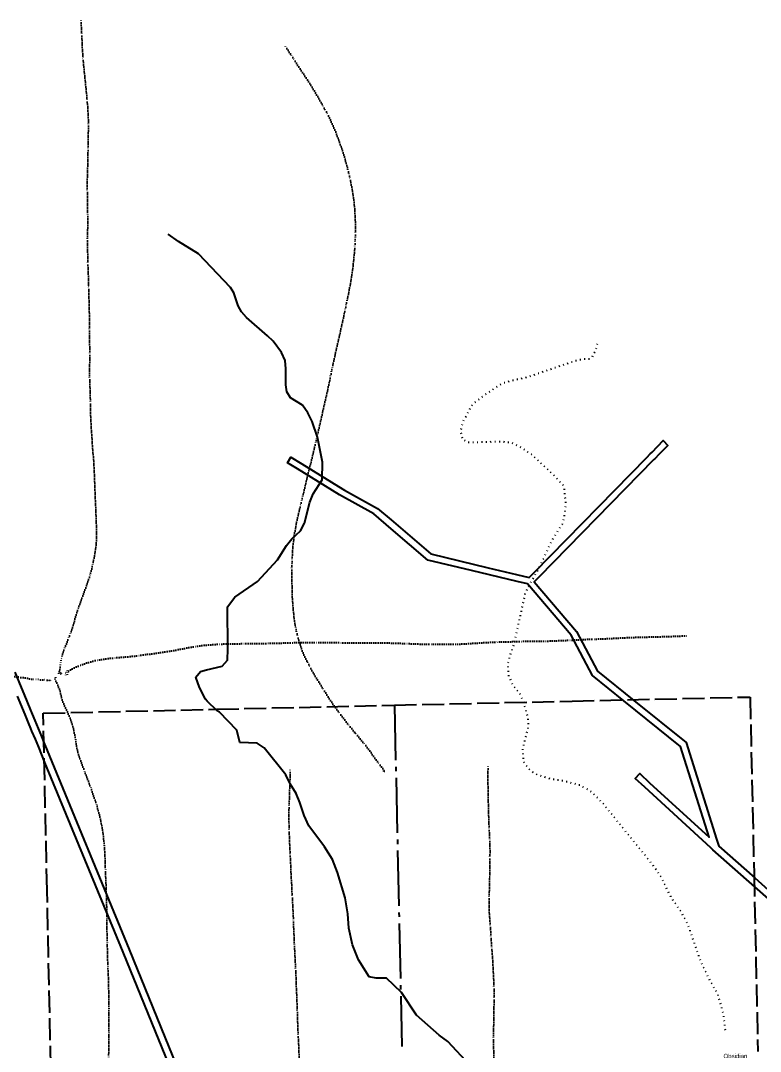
# Model space of a CAD drawing. Extents: x 600150 to 611140, y 5875920 to 5882157.
# Drawn here: x 604511 to 606189, y 5879487 to 5881825 of the extents above; entities that cross this region are included whole.
import ezdxf

# ---------------------------------------------------------------- set-up
doc = ezdxf.new("R2010")
doc.units = 0
doc.header["$LTSCALE"] = 5
doc.header["$PDSIZE"] = 0.5
for name, pattern in [('foc-DOT', [1, 0.2, -0.8]), ('foc-QUARTERLINE', [33, 25, -3, 2, -3]), ('foc-UNSURVEYED', [12.5, 10, -2.5]), ('foc-WHEELTRACKS', [2, 0.4, -1.6])]:
    doc.linetypes.add(name, pattern=pattern)
doc.layers.get('Defpoints').update_dxf_attribs({"color": 9})
for name, color, linetype in [('ABADATA-DRILL', 8, 'foc-DOT'), ('C-RW', 13, 'Continuous'), ('L-QSEC', 8, 'foc-QUARTERLINE'), ('L-USEC', 7, 'foc-UNSURVEYED'), ('T-CREEK', 160, 'Continuous'), ('T-WATER-P3', 160, 'foc-WHEELTRACKS')]:
    doc.layers.add(name, color=color, linetype=linetype)
doc.layers.add('C-RW-T', color=13, linetype='Continuous', lineweight=9)
doc.styles.add('80CG', font='ARIALN.TTF', dxfattribs={"height": 10})
doc.styles.add('foc-LtypeFont', font='ARIALN.TTF', dxfattribs={"height": 7.35})
doc.linetypes.add('foc-TOPO-flowdirection-NOLINE', pattern='A,0,[">",foc-LtypeFont,S=0.3,R=0,X=0,Y=-0.945],-20,[">",foc-LtypeFont,S=0.3,R=0,X=0,Y=-0.945],0', length=20)
doc.dimstyles.new('Compass 5 000', dxfattribs={"dimscale": 5, "dimtxt": 9, "dimasz": 2, "dimexe": 0.2, "dimexo": 0.0625, "dimgap": 0.5, "dimtad": 0, "dimtih": 1, "dimtoh": 1, "dimzin": 0, "dimdsep": 46, "dimtxsty": '80CG', "dimcen": 0.1, "dimse1": 1, "dimse2": 1, "dimclrd": 256, "dimclrt": 256, "dimaunit": 1, "dimadec": 4, "dimazin": 0, "dimtfac": 0.06, "dimtofl": 0, "dimtmove": 0, "dimatfit": 1, "dimfxl": 0.2, "dimtolj": 1, "dimtzin": 0, "dimlwd": -1, "dimarcsym": 0})

# ---------------------------------------------------------------- blocks, each defined once
blk = doc.blocks.new('*D380')
at = {"layer": 'C-RW-T', "transparency": 16777216}
for p, q in [((606181.1, 5879451.2), (606171.1, 5879451.2)), ((606188.7, 5879444.6), (606181.1, 5879451.2)), ((606215.2, 5879421.7), (606222.7, 5879415.2))]:
    blk.add_line(p, q, dxfattribs=at)
for points in [[(606189.8, 5879445.9), (606187.6, 5879443.4), (606196.3, 5879438.1)], [(606216.2, 5879423), (606214.1, 5879420.4), (606207.6, 5879428.3)]]:
    blk.add_solid(points, dxfattribs=at)
at = {"layer": 'Defpoints', "color": 0, "transparency": 16777216}
for p in [(606196.3, 5879438.1), (606136.4, 5879369), (606147.7, 5879359.2)]:
    blk.add_point(p, dxfattribs=at)
at = {"layer": 'C-RW-T', "transparency": 16777216, "insert": (606132.1, 5879451.2), "char_height": 10, "attachment_point": 5, "style": '80CG'}
blk.add_mtext('\\A1;Obsidian\\P15.00 P/L R/W\\PPlan 912 0075\\PPLA 900078', dxfattribs=at)

msp = doc.modelspace()

# ---------------------------------------------------------------- linework, layer by layer
at = {"layer": 'ABADATA-DRILL', "flags": 128}
for points in [[(604603.367, 5880343.419), (604603.367, 5880343.419), (604603.274, 5880343.567), (604603.212, 5880343.655), (604603.21, 5880343.745), (604603.227, 5880343.866), (604603.145, 5880343.974), (604603.063, 5880344.032), (604603.062, 5880344.082), (604603.01, 5880344.181), (604602.908, 5880344.279), (604602.755, 5880344.406), (604602.643, 5880344.523), (604602.521, 5880344.621), (604602.327, 5880344.756), (604602.144, 5880344.912), (604601.961, 5880345.058), (604601.747, 5880345.234), (604601.583, 5880345.39), (604601.36, 5880345.525), (604601.138, 5880345.651), (604600.935, 5880345.756), (604600.855, 5880345.785), (604600.734, 5880345.832), (604600.723, 5880345.842), (604600.512, 5880345.887), (604600.382, 5880345.884), (604600.19, 5880346), (604600.198, 5880346.07), (604600.199, 5880346.06), (604600.071, 5880345.957), (604599.982, 5880345.896), (604600.154, 5880345.799), (604600.544, 5880345.828), (604600.994, 5880345.828), (604601.357, 5880345.665), (604601.705, 5880345.343), (604601.93, 5880345.088), (604601.915, 5880344.877), (604601.815, 5880344.845), (604601.928, 5880344.708), (604601.982, 5880344.529), (604601.943, 5880344.038), (604601.719, 5880343.313), (604601.68, 5880343.252), (604601.237, 5880342.482), (604600.643, 5880341.719), (604599.939, 5880341.463), (604599.304, 5880341.68), (604599, 5880341.843), (604598.899, 5880341.891), (604598.78, 5880341.828), (604598.608, 5880341.955), (604598.391, 5880342.24), (604598.095, 5880342.514), (604597.811, 5880342.717), (604597.616, 5880342.913), (604597.472, 5880343.14), (604597.201, 5880344.065), (604597.169, 5880345.534), (604597.528, 5880347.432), (604598.258, 5880349.759), (604599.105, 5880352.618), (604599.766, 5880355.343), (604599.902, 5880356.006), (604600.581, 5880359.732), (604601.202, 5880363.806), (604601.886, 5880368.222), (604602.663, 5880372.97), (604603.632, 5880378.073), (604604.842, 5880383.61), (604606.393, 5880389.555), (604608.496, 5880395.873), (604611.061, 5880402.54), (604613.954, 5880409.805), (604615.983, 5880414.91), (604617.016, 5880417.543), (604620.267, 5880425.776), (604623.762, 5880434.784), (604627.304, 5880444.844), (604630.635, 5880455.839), (604633.9, 5880467.593), (604637.526, 5880479.745), (604641.59, 5880492.006), (604644.648, 5880500.885), (604645.806, 5880504.191), (604650.056, 5880516.186), (604654.456, 5880528.165), (604658.926, 5880540.145), (604663.322, 5880552.314), (604667.37, 5880564.875), (604667.993, 5880566.999), (604671.077, 5880578.369), (604674.242, 5880591.451), (604677.095, 5880604.686), (604679.585, 5880618.034), (604681.441, 5880631.557), (604682.482, 5880645.283), (604682.783, 5880659.043), (604682.633, 5880672.793), (604682.294, 5880686.509), (604681.825, 5880700.242), (604681.264, 5880714.053), (604680.666, 5880727.753), (604679.986, 5880741.511), (604679.376, 5880755.301), (604678.917, 5880769.015), (604678.458, 5880782.718), (604677.898, 5880796.519), (604677.247, 5880810.308), (604676.439, 5880824.004), (604675.4, 5880837.724), (604674.242, 5880851.373), (604673.252, 5880865.154), (604672.423, 5880878.859), (604671.496, 5880892.523), (604670.617, 5880906.206), (604669.89, 5880919.864), (604669.31, 5880933.605), (604669.002, 5880947.291), (604668.894, 5880961.002), (604668.683, 5880974.801), (604668.135, 5880988.512), (604667.567, 5881002.153), (604667.12, 5881015.796), (604666.983, 5881029.457), (604667.185, 5881043.124), (604667.364, 5881056.951), (604667.406, 5881070.626), (604667.279, 5881084.286), (604667.14, 5881098.016), (604667.032, 5881111.667), (604666.915, 5881125.328), (604666.838, 5881138.969), (604666.69, 5881152.66), (604666.373, 5881166.296), (604666.035, 5881179.942), (604665.728, 5881193.578), (604665.401, 5881207.224), (604664.964, 5881220.878), (604664.545, 5881234.582), (604664.175, 5881248.367), (604663.697, 5881262.02), (604663.157, 5881275.802), (604662.81, 5881289.447), (604662.682, 5881303.128), (604662.571, 5881316.939), (604662.563, 5881330.612), (604662.676, 5881344.268), (604662.769, 5881357.923), (604662.831, 5881371.577), (604662.782, 5881385.32), (604662.584, 5881398.988), (604662.407, 5881412.648), (604662.149, 5881426.315), (604661.931, 5881439.994), (604661.811, 5881453.805), (604661.913, 5881467.47), (604662.366, 5881481.133), (604662.868, 5881494.797), (604663.241, 5881508.459), (604663.452, 5881522.197), (604663.554, 5881535.872), (604663.745, 5881549.619), (604664.035, 5881563.369), (604664.328, 5881577.019), (604664.411, 5881590.674), (604664.162, 5881604.372), (604663.585, 5881618.032), (604662.659, 5881631.595), (604661.484, 5881645.153), (604660.169, 5881658.657), (604658.733, 5881672.239), (604657.357, 5881685.823), (604656.118, 5881699.529), (604654.762, 5881713.123), (604653.335, 5881726.725), (604652.059, 5881740.32), (604651.062, 5881753.942), (604650.452, 5881767.712), (604649.945, 5881781.334), (604649.297, 5881795.013), (604648.943, 5881801.657), (604647.672, 5881824.615)], [(605336.534, 5880121.962), (605336.534, 5880121.962), (605336.416, 5880121.88), (605335.244, 5880121.504), (605333.865, 5880120.963), (605333.698, 5880120.84), (605334.161, 5880121.19), (605334.29, 5880121.243), (605334.388, 5880121.305), (605334.392, 5880121.605), (605334.578, 5880121.779), (605334.793, 5880121.544), (605334.752, 5880121.123), (605334.423, 5880121.086), (605334.317, 5880121.344), (605335.007, 5880121.829), (605336.046, 5880122.332), (605336.156, 5880122.344), (605336.184, 5880122.425), (605336.11, 5880122.593), (605335.986, 5880122.8), (605335.914, 5880122.889), (605335.534, 5880123.351), (605335.492, 5880123.4), (605334.886, 5880124.167), (605334.213, 5880125.172), (605333.436, 5880126.395), (605332.414, 5880127.843), (605331.127, 5880129.526), (605329.636, 5880131.373), (605327.993, 5880133.338), (605326.246, 5880135.45), (605324.405, 5880137.76), (605322.447, 5880140.398), (605320.269, 5880143.451), (605317.865, 5880146.809), (605315.305, 5880150.444), (605312.577, 5880154.405), (605309.582, 5880158.69), (605306.28, 5880163.339), (605302.69, 5880168.281), (605298.767, 5880173.437), (605294.649, 5880178.748), (605290.316, 5880184.304), (605285.78, 5880190.006), (605281.062, 5880195.774), (605276.134, 5880201.597), (605271.001, 5880207.586), (605265.693, 5880213.831), (605260.318, 5880220.395), (605255.018, 5880227.17), (605249.737, 5880233.996), (605244.405, 5880240.841), (605238.989, 5880247.924), (605236.289, 5880251.515), (605233.59, 5880255.117), (605228.13, 5880262.349), (605222.66, 5880269.581), (605219.475, 5880273.892), (605217.338, 5880276.896), (605212.271, 5880284.487), (605207.397, 5880292.372), (605205.85, 5880294.958), (605197.223, 5880308.852), (605194.321, 5880313.44), (605189.678, 5880320.85), (605184.96, 5880328.458), (605180.178, 5880336.225), (605175.549, 5880343.916), (605170.871, 5880351.975), (605166.299, 5880360.217), (605161.897, 5880368.482), (605157.724, 5880376.793), (605156.046, 5880380.307), (605153.726, 5880385.297), (605150.004, 5880394.008), (605146.69, 5880402.837), (605143.721, 5880411.854), (605141.061, 5880420.968), (605138.703, 5880429.978), (605136.552, 5880439.093), (605134.573, 5880448.622), (605132.862, 5880458.207), (605131.432, 5880467.768), (605130.241, 5880477.384), (605129.2, 5880487.024), (605128.288, 5880496.646), (605127.546, 5880506.342), (605127.024, 5880516.003), (605126.652, 5880525.647), (605126.41, 5880535.314), (605126.218, 5880545.002), (605126.055, 5880554.711), (605125.953, 5880564.351), (605125.901, 5880574.052), (605125.999, 5880583.717), (605126.227, 5880593.384), (605126.545, 5880603.063), (605126.972, 5880612.745), (605127.51, 5880622.429), (605128.239, 5880632.068), (605129.209, 5880641.661), (605130.448, 5880651.291), (605131.879, 5880660.824), (605133.511, 5880670.322), (605135.232, 5880679.872), (605137.134, 5880689.386), (605139.277, 5880698.846), (605141.491, 5880708.286), (605143.665, 5880717.696), (605145.929, 5880727.128), (605148.305, 5880736.473), (605150.629, 5880745.866), (605152.924, 5880755.248), (605155.158, 5880764.67), (605157.301, 5880774.109), (605159.465, 5880783.539), (605161.71, 5880792.93), (605164.034, 5880802.353), (605166.378, 5880811.747), (605168.753, 5880821.141), (605171.078, 5880830.505), (605173.362, 5880839.917), (605175.666, 5880849.34), (605177.921, 5880858.731), (605180.165, 5880868.153), (605182.368, 5880877.583), (605184.543, 5880886.983), (605186.687, 5880896.413), (605188.79, 5880905.881), (605190.913, 5880915.34), (605193.046, 5880924.769), (605195.109, 5880934.257), (605197.182, 5880943.714), (605199.355, 5880953.174), (605201.501, 5880962.523), (605203.675, 5880971.903), (605205.81, 5880981.322), (605207.903, 5880990.751), (605209.935, 5881000.257), (605211.898, 5881009.733), (605213.89, 5881019.219), (605215.844, 5881028.664), (605217.796, 5881038.159), (605219.778, 5881047.685), (605221.831, 5881057.142), (605223.964, 5881066.611), (605226.137, 5881076.041), (605228.351, 5881085.472), (605230.555, 5881094.882), (605232.678, 5881104.351), (605234.692, 5881113.798), (605236.755, 5881123.245), (605238.898, 5881132.694), (605240.932, 5881142.141), (605242.964, 5881151.628), (605245.037, 5881161.076), (605247.11, 5881170.543), (605249.133, 5881180.01), (605251.136, 5881189.466), (605253.108, 5881198.982), (605255.011, 5881208.436), (605256.853, 5881217.939), (605258.525, 5881227.468), (605260.096, 5881236.994), (605261.627, 5881246.57), (605263.077, 5881256.164), (605264.397, 5881265.725), (605265.556, 5881275.373), (605266.515, 5881284.997), (605267.404, 5881294.628), (605268.272, 5881304.31), (605269.011, 5881313.958), (605269.568, 5881323.663), (605269.916, 5881333.333), (605270.134, 5881343), (605270.233, 5881352.634), (605270.16, 5881362.345), (605269.839, 5881371.99), (605269.396, 5881381.663), (605268.874, 5881391.324), (605268.182, 5881400.981), (605267.261, 5881410.603), (605266.081, 5881420.2), (605264.68, 5881429.771), (605263.11, 5881439.349), (605261.411, 5881448.844), (605259.582, 5881458.386), (605257.643, 5881467.876), (605255.496, 5881477.311), (605253.109, 5881486.721), (605250.613, 5881496.079), (605247.998, 5881505.413), (605245.262, 5881514.756), (605242.408, 5881524.045), (605239.445, 5881533.263), (605236.364, 5881542.397), (605233.153, 5881551.519), (605229.802, 5881560.638), (605226.324, 5881569.654), (605222.617, 5881578.605), (605218.771, 5881587.472), (605214.796, 5881596.317), (605210.615, 5881605.018), (605206.194, 5881613.663), (605201.656, 5881622.195), (605197.008, 5881630.706), (605192.262, 5881639.144), (605187.378, 5881647.499), (605182.443, 5881655.872), (605177.509, 5881664.196), (605172.506, 5881672.488), (605167.414, 5881680.759), (605162.263, 5881688.918), (605157.004, 5881697.034), (605151.617, 5881705.048), (605146.2, 5881713.061), (605140.863, 5881721.096), (605135.574, 5881729.192), (605130.304, 5881737.349), (605125.005, 5881745.444), (605120.151, 5881752.87), (605111.474, 5881766.313)], [(604616.067, 5880351.263), (604616.067, 5880351.263), (604615.996, 5880351.301), (604615.967, 5880351.26), (604616.091, 5880351.083), (604616.246, 5880350.866), (604616.42, 5880350.67), (604616.595, 5880350.444), (604616.719, 5880350.267), (604616.842, 5880350.149), (604617.005, 5880350.023), (604617.18, 5880349.797), (604617.357, 5880349.44), (604617.547, 5880349.014), (604617.707, 5880348.548), (604617.857, 5880348.081), (604617.895, 5880347.712), (604617.856, 5880347.201), (604617.872, 5880346.951), (604617.923, 5880346.442), (604617.845, 5880345.88), (604617.778, 5880345.298), (604617.6, 5880344.744), (604617.293, 5880344.128), (604617.072, 5880343.723), (604617.062, 5880343.713), (604616.956, 5880343.52), (604616.709, 5880342.935), (604616.573, 5880342.292), (604616.567, 5880341.631), (604616.537, 5880340.72), (604616.38, 5880340.147), (604616.158, 5880340.222), (604615.846, 5880340.325), (604615.506, 5880340.308), (604614.948, 5880340.226), (604614.578, 5880340.188), (604613.869, 5880340.152), (604613.313, 5880340.42), (604612.91, 5880340.991), (604612.829, 5880341.52), (604612.98, 5880342.373), (604613.273, 5880343.19), (604613.651, 5880343.708), (604613.835, 5880344.012), (604613.718, 5880344.3), (604613.464, 5880344.484), (604613.221, 5880344.619), (604612.73, 5880344.698), (604612.289, 5880344.729), (604612.047, 5880344.803), (604612.005, 5880344.883), (604612.278, 5880345.249), (604613.214, 5880345.859), (604614.695, 5880346.762), (604616.65, 5880347.954), (604619.078, 5880349.428), (604622.109, 5880351.244), (604625.802, 5880353.445), (604630.061, 5880355.818), (604634.862, 5880358.154), (604640.223, 5880360.441), (604646.134, 5880362.75), (604652.644, 5880365.132), (604659.762, 5880367.578), (604667.412, 5880369.965), (604675.576, 5880372.174), (604684.396, 5880374.096), (604693.775, 5880375.651), (604703.667, 5880377.027), (604713.991, 5880378.342), (604724.578, 5880379.493), (604735.449, 5880380.49), (604746.433, 5880381.369), (604757.375, 5880382.297), (604768.263, 5880383.435), (604779.476, 5880384.809), (604791.104, 5880386.373), (604803.051, 5880388.014), (604815.386, 5880389.773), (604827.989, 5880391.628), (604840.821, 5880393.468), (604853.96, 5880395.514), (604867.24, 5880397.944), (604880.606, 5880400.566), (604894.093, 5880403.17), (604907.607, 5880405.425), (604921.211, 5880407.242), (604934.836, 5880408.539), (604948.506, 5880409.587), (604962.181, 5880410.445), (604975.97, 5880411.065), (604989.737, 5880411.375), (605003.468, 5880411.474), (605017.207, 5880411.673), (605030.986, 5880411.864), (605044.807, 5880411.975), (605058.607, 5880412.115), (605072.305, 5880412.343), (605086.012, 5880412.642), (605099.688, 5880412.99), (605113.472, 5880413.38), (605127.197, 5880413.759), (605140.906, 5880413.988), (605154.716, 5880414.119), (605168.449, 5880414.148), (605182.244, 5880414.068), (605196.009, 5880413.968), (605209.704, 5880413.886), (605223.358, 5880413.864), (605237.072, 5880413.812), (605250.789, 5880413.651), (605264.464, 5880413.559), (605278.109, 5880413.516), (605291.733, 5880413.463), (605305.385, 5880413.51), (605319.057, 5880413.558), (605332.853, 5880413.428), (605346.613, 5880413.128), (605360.254, 5880412.775), (605373.907, 5880412.322), (605387.522, 5880411.788), (605401.147, 5880411.275), (605414.811, 5880410.783), (605428.462, 5880410.39), (605442.132, 5880410.087), (605455.786, 5880410.065), (605469.446, 5880410.222), (605483.117, 5880410.3), (605496.887, 5880410.44), (605510.53, 5880410.917), (605524.267, 5880411.667), (605537.923, 5880412.454), (605551.549, 5880413.241), (605565.274, 5880414.08), (605578.902, 5880414.817), (605592.553, 5880415.365), (605606.227, 5880415.773), (605619.895, 5880416.04), (605633.57, 5880416.408), (605647.244, 5880416.816), (605660.911, 5880417.114), (605674.671, 5880417.274), (605688.362, 5880417.352), (605702.043, 5880417.49), (605715.689, 5880417.817), (605729.441, 5880418.327), (605743.102, 5880418.904), (605756.76, 5880419.572), (605770.388, 5880420.279), (605784.177, 5880420.959), (605797.817, 5880421.527), (605811.532, 5880421.935), (605825.176, 5880422.363), (605838.917, 5880422.922), (605852.577, 5880423.53), (605866.314, 5880424.279), (605879.971, 5880425.027), (605893.691, 5880425.636), (605907.364, 5880426.093), (605921.141, 5880426.384), (605934.889, 5880426.643), (605948.705, 5880426.974), (605962.408, 5880427.413), (605976.202, 5880427.863), (605989.875, 5880428.301), (605997.731, 5880428.572), (606021.719, 5880429.395)], [(604577.693, 5880327.947), (604577.693, 5880327.947), (604577.653, 5880327.947), (604577.684, 5880327.897), (604577.715, 5880327.838), (604577.646, 5880327.816), (604577.606, 5880327.805), (604577.606, 5880327.805), (604577.615, 5880327.826), (604577.614, 5880327.896), (604577.602, 5880327.985), (604577.6, 5880328.055), (604577.6, 5880328.055), (604577.64, 5880328.096), (604577.598, 5880328.165), (604577.508, 5880328.173), (604577.457, 5880328.192), (604577.417, 5880328.211), (604577.377, 5880328.201), (604577.376, 5880328.271), (604577.402, 5880328.421), (604577.322, 5880328.439), (604576.994, 5880328.322), (604576.905, 5880328.31), (604576.765, 5880328.297), (604576.595, 5880328.284), (604576.293, 5880328.377), (604576.052, 5880328.422), (604575.983, 5880328.36), (604576.11, 5880328.523), (604575.906, 5880328.679), (604575.53, 5880328.53), (604575.711, 5880328.484), (604576.279, 5880328.567), (604576.759, 5880328.577), (604577.169, 5880328.576), (604577.441, 5880328.502), (604577.505, 5880328.283), (604577.284, 5880327.879), (604576.846, 5880327.329), (604576.713, 5880327.026), (604577.019, 5880327.192), (604577.241, 5880327.567), (604577.185, 5880327.836), (604576.884, 5880327.9), (604576.567, 5880327.723), (604576.286, 5880327.347), (604576.045, 5880327.351), (604575.842, 5880327.507), (604575.68, 5880327.583), (604575.167, 5880327.732), (604573.729, 5880328.071), (604571.509, 5880328.533), (604568.588, 5880329.009), (604565.3, 5880329.338), (604561.944, 5880329.535), (604558.469, 5880329.739), (604554.434, 5880329.911), (604549.912, 5880329.973), (604545.099, 5880330.058), (604540.019, 5880330.468), (604534.547, 5880331.409), (604528.429, 5880332.646), (604521.502, 5880333.795), (604513.888, 5880334.82), (604505.945, 5880335.797), (604497.429, 5880336.872), (604488.182, 5880338.031), (604478.504, 5880339.221), (604468.287, 5880340.779), (604457.731, 5880342.819), (604446.76, 5880345.011), (604435.444, 5880347.005), (604424.085, 5880348.678), (604412.752, 5880350.092), (604401.337, 5880351.574), (604389.544, 5880353.417), (604377.355, 5880355.512), (604364.895, 5880357.672), (604352.233, 5880359.917), (604339.26, 5880362.235), (604326.058, 5880364.468), (604312.588, 5880366.605), (604299.149, 5880368.703), (604285.65, 5880370.819), (604271.289, 5880373.027), (604257.723, 5880374.972), (604244.044, 5880376.635), (604230.32, 5880378.017), (604216.713, 5880379.141), (604202.949, 5880380.101), (604189.32, 5880380.815), (604175.676, 5880381.318), (604162.036, 5880381.631), (604148.23, 5880381.72), (604134.589, 5880381.653), (604120.931, 5880381.406), (604107.255, 5880381.038), (604093.593, 5880380.561), (604079.894, 5880379.892), (604066.262, 5880378.935), (604052.665, 5880377.719), (604038.985, 5880376.631), (604025.34, 5880375.794), (604011.688, 5880375.296), (603998.048, 5880375.159), (603984.373, 5880375.212), (603970.728, 5880375.305), (603957.046, 5880375.267), (603943.354, 5880375.209), (603929.692, 5880375.111), (603916.059, 5880375.114), (603902.395, 5880375.177), (603888.74, 5880375.24), (603874.975, 5880375.32), (603861.322, 5880375.323), (603847.649, 5880375.295), (603833.975, 5880375.317), (603820.24, 5880375.398), (603806.584, 5880375.521), (603792.788, 5880375.661), (603779.022, 5880375.771), (603765.37, 5880375.744), (603751.569, 5880375.613), (603737.942, 5880375.357), (603724.267, 5880374.939), (603710.627, 5880374.362), (603696.987, 5880373.735), (603683.351, 5880372.938), (603669.742, 5880371.851), (603656.02, 5880370.842), (603642.381, 5880370.225), (603628.716, 5880369.827), (603615.033, 5880369.359), (603601.368, 5880368.982), (603587.689, 5880368.794), (603574.079, 5880368.648), (603560.422, 5880368.36), (603546.771, 5880367.813), (603533.013, 5880367.083), (603519.281, 5880366.594), (603505.634, 5880366.287), (603491.949, 5880365.909), (603478.254, 5880365.541), (603464.59, 5880365.083), (603450.95, 5880364.496), (603437.209, 5880363.957), (603423.545, 5880363.499), (603409.889, 5880363.162), (603396.238, 5880363.065), (603382.577, 5880362.967), (603368.908, 5880362.759), (603355.272, 5880362.423), (603341.606, 5880362.105), (603327.956, 5880361.958), (603314.265, 5880361.86), (603300.535, 5880361.731), (603286.867, 5880361.453), (603273.174, 5880361.005), (603259.523, 5880360.448), (603245.884, 5880359.78), (603232.249, 5880358.963), (603218.616, 5880358.016), (603204.905, 5880356.978), (603191.187, 5880355.859), (603177.533, 5880354.941), (603163.884, 5880354.304), (603150.145, 5880353.655), (603136.408, 5880352.905), (603122.683, 5880352.056), (603109.02, 5880351.119), (603095.294, 5880350.34), (603081.564, 5880349.731), (603079.076, 5880349.606), (603056.114, 5880348.526)], [(604590.46, 5880335.793), (604590.46, 5880335.793), (604590.472, 5880335.713), (604590.486, 5880335.523), (604590.461, 5880335.303), (604590.394, 5880335.151), (604590.307, 5880335.039), (604590.238, 5880334.978), (604590.239, 5880334.938), (604590.201, 5880334.857), (604590.091, 5880334.834), (604590.061, 5880334.834), (604590.05, 5880334.874), (604590.05, 5880334.884), (604590.06, 5880334.884), (604590.059, 5880334.914), (604590.089, 5880334.914), (604590.15, 5880334.896), (604590.2, 5880334.897), (604590.249, 5880334.948), (604590.358, 5880335), (604590.446, 5880335.072), (604590.464, 5880335.163), (604590.463, 5880335.233), (604590.481, 5880335.303), (604590.476, 5880335.533), (604590.393, 5880335.691), (604590.206, 5880335.547), (604589.783, 5880335.188), (604589.261, 5880334.826), (604588.75, 5880334.415), (604588.491, 5880333.919), (604588.527, 5880333.64), (604588.673, 5880333.363), (604588.806, 5880333.206), (604588.971, 5880333), (604589.145, 5880332.833), (604589.165, 5880332.804), (604588.977, 5880332.71), (604588.451, 5880332.508), (604588.192, 5880332.473), (604588.161, 5880332.512), (604588.132, 5880332.491), (604588.154, 5880332.402), (604588.034, 5880332.379), (604587.934, 5880332.387), (604587.858, 5880332.195), (604587.893, 5880331.986), (604587.661, 5880332.061), (604587.458, 5880332.187), (604587.419, 5880332.166), (604587.493, 5880331.957), (604587.974, 5880330.997), (604588.827, 5880329.486), (604590.038, 5880327.622), (604591.519, 5880325.303), (604593.082, 5880322.417), (604594.588, 5880318.969), (604596.125, 5880314.971), (604597.771, 5880310.596), (604599.381, 5880306.02), (604600.818, 5880301.09), (604602.2, 5880295.519), (604603.687, 5880289.26), (604605.645, 5880282.491), (604607.948, 5880275.919), (604610.775, 5880269.199), (604614.328, 5880261.755), (604618.125, 5880253.676), (604621.78, 5880245.203), (604625.225, 5880236.286), (604628.435, 5880226.684), (604631.122, 5880216.29), (604633.184, 5880205.192), (604635.073, 5880193.78), (604636.956, 5880182.189), (604639.282, 5880170.467), (604642.648, 5880158.747), (604646.729, 5880146.783), (604651.012, 5880134.763), (604655.468, 5880122.598), (604660.157, 5880110.277), (604664.961, 5880097.768), (604669.708, 5880085.089), (604674.228, 5880072.254), (604678.591, 5880059.346), (604682.522, 5880047.389), (604686.457, 5880034.321), (604689.917, 5880021.064), (604692.928, 5880007.716), (604695.473, 5879994.198), (604697.568, 5879980.671), (604699.253, 5879967.124), (604700.463, 5879953.397), (604701.349, 5879939.773), (604702.007, 5879926.114), (604702.438, 5879912.311), (604702.877, 5879898.577), (604703.517, 5879884.798), (604704.194, 5879871.159), (604704.733, 5879857.447), (604705.14, 5879843.783), (604705.551, 5879829.969), (604705.818, 5879816.321), (604705.969, 5879802.511), (604706.187, 5879788.853), (604706.386, 5879775.094), (604706.505, 5879761.373), (604706.693, 5879747.694), (604707.031, 5879734.028), (604707.417, 5879720.403), (604707.685, 5879706.746), (604708.012, 5879693.08), (604708.59, 5879679.419), (604709.228, 5879665.76), (604709.775, 5879652.119), (604710.142, 5879638.453), (604710.38, 5879624.805), (604710.53, 5879610.995), (604710.598, 5879597.314), (604710.636, 5879583.631), (604710.594, 5879569.957), (604710.611, 5879556.314), (604710.588, 5879542.66), (604710.536, 5879528.986), (604710.534, 5879515.303), (604710.501, 5879501.639), (604710.471, 5879487.885), (604710.277, 5879474.277), (604709.954, 5879460.637), (604709.801, 5879447.011), (604709.888, 5879433.369), (604710.094, 5879419.75), (604710.291, 5879406.102), (604710.518, 5879392.473), (604711.008, 5879378.701), (604711.725, 5879365.083), (604712.365, 5879351.314), (604712.892, 5879337.672), (604713.429, 5879324.02), (604713.827, 5879310.346), (604714.045, 5879296.667), (604714.253, 5879283.009), (604714.522, 5879269.251), (604714.852, 5879255.505), (604715.249, 5879241.851), (604715.748, 5879228.108), (604716.286, 5879214.457), (604716.835, 5879200.725), (604717.362, 5879187.074), (604717.92, 5879173.412), (604718.509, 5879159.662), (604719.037, 5879145.97), (604719.445, 5879132.316), (604719.652, 5879118.677), (604719.809, 5879105.017), (604720.017, 5879091.359), (604720.126, 5879077.608), (604720.074, 5879063.913), (604719.802, 5879050.234), (604719.412, 5879036.472), (604719.072, 5879022.702), (604718.632, 5879008.879), (604718.141, 5878995.175), (604717.819, 5878981.485), (604717.738, 5878967.74), (604717.767, 5878953.987), (604717.817, 5878940.235), (604717.765, 5878926.561), (604717.631, 5878912.924), (604717.549, 5878899.279), (604717.605, 5878885.657), (604717.743, 5878871.997), (604717.93, 5878858.348), (604718.086, 5878844.728), (604718.173, 5878831.107), (604718.38, 5878817.478), (604718.656, 5878804.351), (604719.09, 5878779.354)], [(605192.461, 5878685.793), (605192.461, 5878685.793), (605189.762, 5878685.744), (605189.622, 5878685.741), (605189.39, 5878685.816), (605188.926, 5878686.006), (605188.314, 5878686.093), (605188.268, 5878685.912), (605188.825, 5878685.594), (605189.563, 5878685.25), (605189.989, 5878684.969), (605190.276, 5878684.665), (605190.601, 5878684.442), (605191.093, 5878684.343), (605191.633, 5878684.345), (605192.131, 5878684.416), (605192.578, 5878684.596), (605192.972, 5878684.844), (605193.327, 5878685.072), (605193.513, 5878685.296), (605193.46, 5878685.395), (605193.198, 5878685.509), (605192.722, 5878685.769), (605191.96, 5878685.872), (605191.44, 5878685.871), (605191.347, 5878685.999), (605191.383, 5878686.17), (605191.548, 5878686.394), (605191.616, 5878686.505), (605191.653, 5878686.616), (605191.65, 5878686.756), (605191.452, 5878687.572), (605191.006, 5878689.232), (605190.403, 5878691.64), (605189.577, 5878694.642), (605188.662, 5878698.083), (605187.878, 5878701.897), (605187.16, 5878706.372), (605186.422, 5878711.727), (605185.642, 5878717.682), (605184.76, 5878724.134), (605183.802, 5878730.885), (605182.664, 5878738.122), (605181.364, 5878745.865), (605180.021, 5878754.208), (605178.578, 5878763.008), (605177.014, 5878771.866), (605175.487, 5878780.845), (605174.344, 5878790.102), (605173.47, 5878799.885), (605172.604, 5878810.179), (605171.552, 5878820.798), (605170.274, 5878831.653), (605168.959, 5878842.807), (605167.643, 5878854.051), (605166.447, 5878865.257), (605165.419, 5878876.567), (605164.384, 5878888.237), (605163.27, 5878900.286), (605161.96, 5878912.6), (605160.415, 5878925.129), (605158.766, 5878937.866), (605156.902, 5878950.819), (605154.805, 5878963.906), (605152.633, 5878977.231), (605150.649, 5878990.651), (605148.912, 5879004.216), (605147.373, 5879017.826), (605146.685, 5879025.053), (605146.223, 5879031.534), (605145.542, 5879045.283), (605145.281, 5879059.02), (605145.231, 5879072.742), (605145.29, 5879086.497), (605145.54, 5879100.226), (605145.811, 5879113.845), (605146.181, 5879127.586), (605146.549, 5879141.368), (605146.617, 5879155.182), (605146.475, 5879168.983), (605146.393, 5879182.764), (605146.273, 5879196.485), (605146.154, 5879210.155), (605146.183, 5879223.899), (605146.241, 5879237.684), (605146.29, 5879251.428), (605146.22, 5879265.16), (605146.009, 5879278.919), (605145.827, 5879292.708), (605145.508, 5879306.344), (605145.08, 5879319.948), (605144.718, 5879333.754), (605144.387, 5879347.49), (605144.018, 5879361.145), (605143.61, 5879374.769), (605143.349, 5879388.537), (605143.3, 5879402.199), (605143.321, 5879415.843), (605143.291, 5879429.545), (605143.143, 5879443.185), (605142.904, 5879456.833), (605142.515, 5879470.488), (605141.946, 5879484.139), (605141.447, 5879497.791), (605140.928, 5879511.443), (605140.289, 5879525.083), (605139.598, 5879538.871), (605139.019, 5879552.511), (605138.65, 5879566.147), (605138.238, 5879579.931), (605137.737, 5879593.713), (605137.168, 5879607.374), (605136.579, 5879621.014), (605136.03, 5879634.656), (605135.611, 5879648.31), (605135.223, 5879661.954), (605134.483, 5879675.642), (605133.624, 5879689.276), (605132.915, 5879702.914), (605132.287, 5879716.563), (605131.688, 5879730.203), (605131.089, 5879743.854), (605130.47, 5879757.493), (605129.942, 5879771.135), (605129.533, 5879784.789), (605128.984, 5879798.441), (605128.252, 5879812.228), (605127.511, 5879825.975), (605126.742, 5879839.611), (605126.021, 5879853.339), (605125.363, 5879866.978), (605124.624, 5879880.605), (605123.926, 5879894.243), (605123.297, 5879907.892), (605122.667, 5879921.582), (605122.045, 5879935.382), (605121.416, 5879949.031), (605120.744, 5879962.83), (605120.184, 5879976.541), (605119.724, 5879990.214), (605119.425, 5880003.871), (605119.326, 5880017.532), (605119.337, 5880031.215), (605119.686, 5880044.956), (605120.177, 5880058.62), (605120.548, 5880072.282), (605121.028, 5880086.015), (605121.599, 5880099.661), (605121.75, 5880104.175), (605122.289, 5880126.163)], [(605926.061, 5878898.55), (605926.061, 5878898.55), (605925.928, 5878898.687), (605925.619, 5878899.091), (605925.3, 5878899.494), (605924.883, 5878899.834), (605924.397, 5878900.104), (605924.076, 5878900.147), (605923.9, 5878899.933), (605923.775, 5878899.73), (605923.857, 5878899.622), (605924.098, 5878899.587), (605924.308, 5878899.592), (605924.549, 5878899.527), (605924.842, 5878899.413), (605925.054, 5878899.308), (605925.177, 5878899.211), (605925.329, 5878899.114), (605925.502, 5878898.988), (605925.594, 5878898.89), (605925.685, 5878898.822), (605925.767, 5878898.744), (605925.77, 5878898.624), (605925.791, 5878898.544), (605925.852, 5878898.506), (605925.954, 5878898.438), (605926.015, 5878898.379), (605926.037, 5878898.31), (605926.108, 5878898.251), (605926.198, 5878898.253), (605926.217, 5878898.284), (605926.166, 5878898.322), (605926.136, 5878898.322), (605926.128, 5878898.252), (605926.069, 5878898.22), (605925.969, 5878898.198), (605925.91, 5878898.177), (605925.89, 5878898.156), (605925.83, 5878898.175), (605925.699, 5878898.212), (605925.589, 5878898.21), (605925.488, 5878898.228), (605925.377, 5878898.295), (605925.246, 5878898.352), (605925.104, 5878898.399), (605925.013, 5878898.467), (605924.962, 5878898.506), (605924.932, 5878898.495), (605924.862, 5878898.514), (605924.721, 5878898.551), (605924.53, 5878898.576), (605924.31, 5878898.602), (605924.14, 5878898.608), (605923.991, 5878898.555), (605923.853, 5878898.471), (605923.693, 5878898.458), (605923.563, 5878898.455), (605923.454, 5878898.403), (605923.316, 5878898.32), (605923.177, 5878898.257), (605923.098, 5878898.235), (605923.008, 5878898.213), (605922.878, 5878898.22), (605922.668, 5878898.225), (605922.389, 5878898.169), (605922.101, 5878898.073), (605921.862, 5878898.027), (605921.751, 5878898.075), (605921.679, 5878898.143), (605921.578, 5878898.211), (605921.506, 5878898.29), (605921.436, 5878898.308), (605921.376, 5878898.297), (605921.336, 5878898.266), (605921.297, 5878898.225), (605921.277, 5878898.225), (605921.237, 5878898.244), (605921.187, 5878898.263), (605920.868, 5878898.186), (605919.802, 5878897.982), (605917.944, 5878897.881), (605915.217, 5878897.731), (605911.777, 5878897.245), (605907.414, 5878896.399), (605902.647, 5878895.313), (605897.218, 5878893.863), (605891.012, 5878892.256), (605883.946, 5878890.62), (605876.621, 5878888.938), (605869.047, 5878887.221), (605861.248, 5878885.718), (605852.9, 5878884.634), (605843.715, 5878883.872), (605833.929, 5878883.106), (605823.468, 5878882.135), (605813.041, 5878881.005), (605802.679, 5878880.056), (605792.05, 5878879.892), (605780.97, 5878880.668), (605769.91, 5878882.355), (605759.165, 5878884.758), (605748.555, 5878887.815), (605737.681, 5878891.506), (605727.502, 5878895.433), (605717.392, 5878899.841), (605707.237, 5878904.949), (605697.492, 5878910.545), (605688.112, 5878916.76), (605679.188, 5878923.675), (605670.872, 5878931.113), (605662.667, 5878939.395), (605654.998, 5878947.898), (605647.69, 5878956.789), (605641.038, 5878965.874), (605634.737, 5878975.398), (605628.615, 5878985.395), (605622.864, 5878995.831), (605617.348, 5879006.892), (605612.187, 5879018.251), (605607.549, 5879029.902), (605603.378, 5879042.163), (605599.946, 5879054.43), (605597.405, 5879066.727), (605595.75, 5879079.154), (605594.818, 5879091.976), (605594.351, 5879104.519), (605593.968, 5879117.354), (605593.642, 5879129.88), (605593.402, 5879143.007), (605593.205, 5879155.576), (605593.027, 5879168.195), (605592.881, 5879180.735), (605592.727, 5879193.595), (605592.54, 5879206.154), (605592.174, 5879218.699), (605591.58, 5879231.549), (605590.865, 5879244.026), (605590.058, 5879256.611), (605589.148, 5879269.724), (605588.851, 5879273.689), (605587.852, 5879286.8), (605587.136, 5879299.297), (605586.701, 5879311.771), (605586.28, 5879324.505), (605585.77, 5879337.657), (605585.331, 5879350.8), (605584.961, 5879363.945), (605584.601, 5879377.1), (605584.261, 5879390.246), (605584.031, 5879403.384), (605583.891, 5879416.544), (605583.733, 5879429.154), (605583.624, 5879442.275), (605583.688, 5879454.809), (605583.791, 5879467.354), (605583.798, 5879480.208), (605583.642, 5879492.737), (605583.525, 5879505.268), (605583.546, 5879518.421), (605583.612, 5879531.306), (605583.687, 5879544.231), (605583.779, 5879556.836), (605583.957, 5879569.643), (605584.236, 5879582.812), (605584.51, 5879595.361), (605584.661, 5879608.478), (605584.605, 5879621), (605584.355, 5879634.127), (605583.916, 5879647.261), (605583.35, 5879659.761), (605582.653, 5879672.319), (605581.935, 5879684.946), (605581.152, 5879697.782), (605580.239, 5879710.575), (605579.324, 5879723.058), (605578.371, 5879735.87), (605577.536, 5879748.355), (605576.71, 5879760.86), (605575.777, 5879773.682), (605574.774, 5879786.533), (605573.851, 5879799.346), (605573.418, 5879812.179), (605573.365, 5879825.011), (605573.546, 5879838.149), (605573.872, 5879851.029), (605574.243, 5879864.16), (605574.526, 5879876.73), (605574.702, 5879889.597), (605574.833, 5879902.733), (605574.984, 5879915.389), (605575.304, 5879928.539), (605575.434, 5879941.695), (605575.175, 5879954.823), (605574.755, 5879967.947), (605574.152, 5879980.797), (605573.495, 5879993.345), (605572.801, 5880006.243), (605572.314, 5880018.775), (605572.072, 5880031.593), (605571.798, 5880044.49), (605571.435, 5880057.325), (605571.139, 5880069.832), (605570.912, 5880082.41), (605570.796, 5880094.92), (605570.769, 5880107.483), (605570.782, 5880119.136), (605570.948, 5880136.124)]]:
    msp.add_lwpolyline(points, dxfattribs=at)
at = {"layer": 'C-RW'}
for points in [[(606206.961, 5879832.738), (606176.195, 5879859.932), (606081.153, 5879943.934), (606076.479, 5879948.226), (605926.63, 5880085.818), (605904.931, 5880105.743), (605915.073, 5880116.787), (605937.479, 5880096.213), (606072.207, 5879972.505), (606007.759, 5880178.346), (605878.699, 5880282.031), (605807.659, 5880339.114), (605759.417, 5880430.76), (605660.08, 5880546.915), (605637.304, 5880552.395), (605533.641, 5880577.342), (605434.072, 5880601.306), (605351.345, 5880672.048), (605311.715, 5880705.937), (605233.605, 5880748.792), (605138.483, 5880807.743), (605116.013, 5880821.668), (605123.912, 5880834.413), (605148.334, 5880819.278), (605241.165, 5880761.748), (605245.159, 5880759.557), (605320.283, 5880718.339), (605350.908, 5880692.151), (605441.08, 5880615.043), (605571.312, 5880583.702), (605635.443, 5880568.267), (605663.85, 5880561.431), (605676.237, 5880574.093), (605931.108, 5880834), (605938.772, 5880841.817), (605942.914, 5880846.04), (605968.504, 5880872.142), (605978.615, 5880861.018), (605959.018, 5880841.031), (605949.1, 5880830.915), (605947.213, 5880828.99), (605686.011, 5880562.671), (605686.011, 5880562.671), (605675.529, 5880551.923), (605771.904, 5880439.231), (605819.477, 5880348.852), (605901.977, 5880282.562), (606020.706, 5880187.178), (606089.362, 5879967.912), (606094.214, 5879952.403), (606175.747, 5879880.338), (606206.514, 5879853.145)], [(604497.795, 5880346.543), (604512.094, 5880311.858), (604517.779, 5880297.978), (604533.038, 5880261.007), (604536.973, 5880251.46), (604542.837, 5880237.233), (604550.293, 5880219.144), (604557.918, 5880200.643), (604564.871, 5880183.775), (604565.543, 5880182.144), (604756.98, 5879717.688), (604864.569, 5879454.368)], [(604848.532, 5879454.003), (604743.132, 5879711.967), (604565.765, 5880142.267), (604551.675, 5880176.45), (604544.049, 5880194.95), (604536.424, 5880213.451), (604533.932, 5880219.497), (604528.878, 5880231.757), (604520.908, 5880251.092), (604503.915, 5880292.319)]]:
    msp.add_lwpolyline(points, dxfattribs=at)
at = {"layer": 'L-QSEC'}
msp.add_line((605358.654, 5880272.087), (605375.543, 5879497.925), dxfattribs=at)
at = {"layer": 'L-USEC'}
for p, q in [((605762.015, 5880281.325), (606165.377, 5880290.564)), ((606165.377, 5880290.564), (606174.23, 5879888.493)), ((604561.981, 5880253.844), (604955.286, 5880262.851)), ((604955.286, 5880262.851), (605358.654, 5880272.087)), ((605358.654, 5880272.087), (605762.015, 5880281.325)), ((604570.683, 5879851.771), (604561.981, 5880253.844)), ((606174.23, 5879888.493), (606183.084, 5879486.423)), ((604579.384, 5879449.696), (604570.683, 5879851.771))]:
    msp.add_line(p, q, dxfattribs=at)
at = {"layer": 'T-CREEK', "linetype": 'foc-TOPO-flowdirection-NOLINE', "flags": 128}
msp.add_lwpolyline([(605522.897, 5879018.12), (605516.945, 5879201.573), (605526.497, 5879228.325), (605550.52, 5879253.192), (605567.154, 5879291.755), (605563.636, 5879390.206), (605557.449, 5879407.999), (605542.269, 5879438.369), (605530.267, 5879454.893), (605479.72, 5879508.91), (605459.988, 5879523.663), (605409.008, 5879568.809), (605374.903, 5879620.412), (605340.58, 5879652.951), (605316.851, 5879653.299), (605301.008, 5879655.885), (605277.272, 5879694.203), (605263.137, 5879728.815), (605255.053, 5879766.187), (605252.998, 5879798.525), (605247.024, 5879835.38), (605229.24, 5879892.365), (605217.823, 5879922.269), (605199.701, 5879950.583), (605164.525, 5879998.693), (605153.495, 5880021.704), (605144.343, 5880051.099), (605135.659, 5880071.645), (605122.264, 5880093.673), (605112.239, 5880114.022), (605062.919, 5880175.586), (605047.562, 5880185.539), (605007.863, 5880187.721), (605000.859, 5880215.686), (604961.529, 5880255.998), (604956.758, 5880259.418), (604933.958, 5880281.464), (604929.689, 5880285.407), (604916.146, 5880311.796), (604908.02, 5880335.671), (604918.856, 5880348.237), (604932.196, 5880352.466), (604967.776, 5880360.807), (604979.605, 5880373.985), (604980.781, 5880400.135), (604979.941, 5880494.948), (604996.561, 5880517.148), (605048.26, 5880552.605), (605093.625, 5880601.793), (605113.924, 5880634.325), (605125.857, 5880649.157), (605145.77, 5880667.123), (605154.597, 5880684.698), (605166.386, 5880732.838), (605174.28, 5880751.278), (605194.915, 5880782.925), (605195.719, 5880823.47), (605184.386, 5880880.237), (605171.865, 5880915.506), (605162.181, 5880934.817), (605149.705, 5880952.229), (605123.148, 5880968.835), (605114.545, 5880982.781), (605111.895, 5880998.29), (605111.929, 5881035.062), (605110.35, 5881054.057), (605102.515, 5881071.789), (605083.285, 5881097.659), (605070.995, 5881109.973), (605022.846, 5881151.471), (605011.428, 5881164.422), (605004.202, 5881177.664), (604994.146, 5881207.171), (604986.656, 5881219.506), (604914.444, 5881296.011), (604869.046, 5881323.494), (604845.362, 5881340.423)], dxfattribs=at)
at = {"layer": 'T-CREEK', "flags": 128}
msp.add_lwpolyline([(605530.267, 5879454.891), (605479.72, 5879508.908), (605459.988, 5879523.661), (605409.008, 5879568.808), (605374.903, 5879620.41), (605340.58, 5879652.95), (605316.851, 5879653.297), (605301.008, 5879655.884), (605277.272, 5879694.201), (605263.137, 5879728.813), (605255.053, 5879766.186), (605252.998, 5879798.524), (605247.024, 5879835.378), (605229.24, 5879892.363), (605217.823, 5879922.268), (605199.701, 5879950.581), (605164.525, 5879998.692), (605153.495, 5880021.702), (605144.343, 5880051.098), (605135.659, 5880071.643), (605122.264, 5880093.672), (605112.239, 5880114.02), (605062.919, 5880175.584), (605047.562, 5880185.538), (605007.863, 5880187.719), (605000.859, 5880215.685), (604961.529, 5880255.997), (604956.758, 5880259.417), (604933.958, 5880281.463), (604929.689, 5880285.405), (604916.146, 5880311.794), (604908.02, 5880335.67), (604918.856, 5880348.235), (604932.196, 5880352.465), (604967.776, 5880360.805), (604979.605, 5880373.984), (604980.781, 5880400.133), (604979.941, 5880494.946), (604996.561, 5880517.147), (605048.26, 5880552.603), (605093.625, 5880601.791), (605113.924, 5880634.323), (605125.857, 5880649.155), (605145.77, 5880667.121), (605154.597, 5880684.697), (605166.386, 5880732.837), (605174.28, 5880751.276), (605194.915, 5880782.924), (605195.719, 5880823.468), (605184.386, 5880880.235), (605171.865, 5880915.505), (605162.181, 5880934.815), (605149.705, 5880952.227), (605123.148, 5880968.833), (605114.545, 5880982.779), (605111.895, 5880998.288), (605111.929, 5881035.06), (605110.35, 5881054.056), (605102.515, 5881071.787), (605083.285, 5881097.657), (605070.995, 5881109.972), (605022.846, 5881151.469), (605011.428, 5881164.421), (605004.202, 5881177.663), (604994.146, 5881207.169), (604986.656, 5881219.505), (604914.444, 5881296.009), (604869.046, 5881323.493), (604845.362, 5881340.421)], dxfattribs=at)
at = {"layer": 'T-WATER-P3', "flags": 128}
msp.add_lwpolyline([(606109.334, 5879535.295), (606104.847, 5879572.648), (606092.504, 5879615.725), (606075.843, 5879645.287), (606054.659, 5879688.048), (606024.894, 5879773.721), (606010.101, 5879801.404), (605985.387, 5879837.88), (605964.176, 5879881.69), (605942.024, 5879913.466), (605832.629, 5880048.06), (605806.779, 5880074.299), (605780.261, 5880090.157), (605742.387, 5880099.907), (605708.274, 5880105.592), (605682.918, 5880113.99), (605665.579, 5880124.775), (605651.853, 5880143.487), (605649.649, 5880171.777), (605662.794, 5880223.863), (605662.179, 5880241.104), (605654.715, 5880269.343), (605646.023, 5880294.24), (605626.851, 5880318.318), (605618.346, 5880338.118), (605616.321, 5880365.509), (605621.44, 5880386.101), (605629.648, 5880408.301), (605655.5, 5880524.766), (605663.276, 5880542.302), (605688.703, 5880586.878), (605717.013, 5880647.006), (605739.464, 5880682.323), (605743.766, 5880696.434), (605747.613, 5880727.334), (605743.762, 5880768.011), (605723.763, 5880790.255), (605669.755, 5880840.248), (605647.463, 5880855.357), (605624.542, 5880866.692), (605601.926, 5880869.64), (605526.076, 5880867.531), (605513.53, 5880874.131), (605509.205, 5880894.541), (605515.175, 5880916.508), (605536.453, 5880955.226), (605564.49, 5880976.792), (605602.751, 5881002.165), (605623.984, 5881008.472), (605657.941, 5881015.69), (605768.844, 5881053.411), (605787.002, 5881057.512), (605801.991, 5881057.897), (605807.682, 5881062.458), (605817.615, 5881083.024), (605819.049, 5881093.023)], dxfattribs=at)

# ---------------------------------------------------------------- dimensions: what is measured, and where the dimension line sits
at = {"layer": 'C-RW-T', "color": 6}
dim = msp.add_linear_dim(base=(606196.261, 5879438.07), p1=(606147.741, 5879359.175), p2=(606136.409, 5879368.994), angle=139.092219, text='Obsidian\\P15.00 P/L R/W\\PPlan 912 0075\\PPLA 900078', dimstyle='Compass 5 000', dxfattribs=at)
dim.commit()
dim.dimension.update_dxf_attribs({"geometry": '*D380', "text_midpoint": (606132.06, 5879451.167), "dimtype": 161})

doc.saveas('drawing.dxf')
